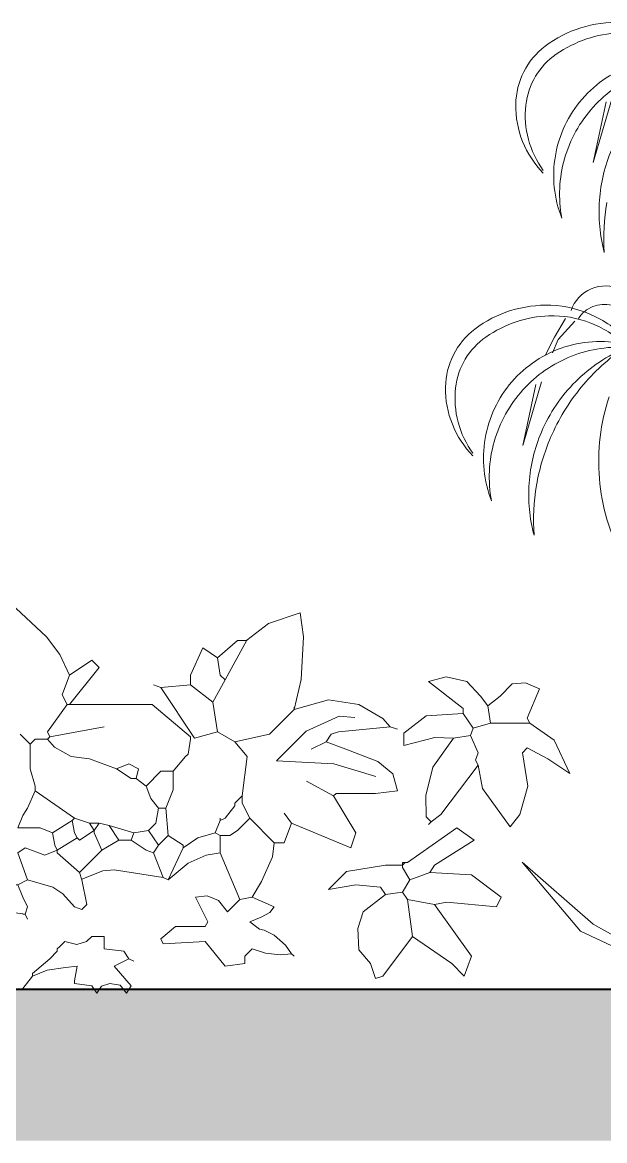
# Model space of a CAD drawing. Header units: millimetres. Extents: x 13204 to 24802, y 21209 to 40694.
# Drawn here: x 17468.7 to 17564.9, y 28568.6 to 28753.4 of the extents above; entities that cross this region are included whole.
import ezdxf

# ---------------------------------------------------------------- set-up
doc = ezdxf.new("R2010")
doc.units = ezdxf.units.MM
doc.linetypes.add('0', pattern=[0])
doc.layers.add('HACHURAS', color=8, linetype='Continuous')
doc.layers.add('PALMEIRA', color=76, linetype='Continuous')
for name, color, linetype, lineweight in [('Layout', 6, 'Continuous', 15), ('Paredes', 1, 'Continuous', 40), ('Vegetação', 3, 'Continuous', 5)]:
    doc.layers.add(name, color=color, linetype=linetype, lineweight=lineweight)

# ---------------------------------------------------------------- blocks, each defined once
blk = doc.blocks.new('Arb035')
at = {"layer": 'Vegetação', "color": 8}
for points in [[(-193.8, 439.5), (-143.2, 392.4), (-120.8, 363), (-104.8, 329), (-68.1, 353.5), (-55.9, 341.3), (-104.8, 280.1), (-100.8, 280.1), (31.4, 280.1)], [(31.4, 280.1), (95, 227.1), (95, 223), (90.9, 198.5), (86.8, 194.5), (66.4, 170), (66.5, 139.4), (54.2, 108.8), (58.3, 64), (82.8, 47.6), (82.8, 43.6), (58.3, -9.4), (91.2, 18.1), (121.2, 31.5), (143.9, 35.4), (143.9, 64), (160.2, 64), (172.5, 72.1), (192.9, 92.5), (180.6, 117), (180.6, 129.2), (188.8, 194.5), (168.4, 218.9), (225.5, 231.2), (266.3, 271.9), (278.1, 321.8), (281.9, 392.4), (276.3, 431.7), (223.8, 414), (188.2, 386.5), (152.1, 320.9), (131.7, 284.2), (139.8, 235.2), (101.9, 224.9)], [(131.7, 284.2), (95, 312.7), (95, 329), (115.4, 373.9), (139.8, 357.6), (172.5, 386.1), (188.8, 386.1)], [(139.8, 357.6), (143.9, 329), (152.1, 320.9)], [(-104.8, 329), (-117.1, 296.4), (-108.9, 280.1), (-141.5, 235.2), (-137.5, 227.1), (-47.7, 243.4)], [(529.6, 224.9), (495.5, 177), (484.2, 129.9), (484.7, 94.4), (492.9, 86.2), (509.2, 98.4), (570.4, 180), (566.3, 188.2), (570.4, 200.4), (558.1, 228.9), (562.2, 241.2), (590.8, 249.3), (586.7, 277.9), (574.4, 294.2), (551.7, 318.2), (518, 326.1), (488.8, 318.6), (545.9, 273.8), (545.9, 265.6), (484.7, 261.6), (448, 233), (448, 212.6), (499.2, 226), (529.6, 224.9)], [(651.9, 208.5), (686.1, 190.7), (722.1, 166.4), (696.4, 221.6), (656, 249.3), (651.9, 257.5), (672.3, 306.4), (649, 316.2), (626.6, 314.3), (607.1, 294.2), (586.7, 277.9)], [(33.8, 312.7), (46, 308.6), (101.9, 224.9)], [(95, 312.7), (46, 308.6)], [(-108.9, 280.1), (-104.8, 280.1)], [(266.3, 276), (266.3, 271.9), (323.4, 288.3), (373.6, 280.6), (413, 257.1), (425.3, 243.4), (339.7, 235.2), (327.4, 231.2), (319.3, 218.9)], [(401.5, 161.2), (331.8, 182.1), (237.3, 187.3), (286.2, 236), (341, 261.2), (366.7, 258.6)], [(545.9, 265.6), (562.2, 241.2)], [(425.3, 243.4), (437.5, 239.3)], [(590.8, 249.3), (656, 249.3)], [(-27.4, 174.1), (-7, 182.2), (9.3, 174.1), (5.3, 157.8), (-2.9, 157.8), (-27.4, 174.1), (-72.2, 190.4), (-102, 194.3), (-130.1, 210), (-141.5, 223), (-161.9, 223), (-170.1, 214.9), (-170.1, 174.1), (-161.9, 145.5), (-161.9, 137.4), (-174.2, 108.8), (-182.3, 96.6), (-190.5, 76.2)], [(-190.5, 35.4), (-174.2, -9.4), (-132.8, -21.7), (-116.1, -32.6), (-96.7, -54.3), (-84.4, -58.4), (-76.3, -50.2), (-84.4, -9.4), (-88.5, 2.8), (-125.2, 35.4), (-125.2, 39.5), (-145.6, 31.3), (-178.2, 43.6), (-190.5, 35.4)], [(-186.4, 231.2), (-170.1, 214.9)], [(-137.5, 227.1), (-141.5, 223)], [(168.4, 218.9), (139.8, 235.2)], [(558.1, 228.9), (529.6, 224.9)], [(286.7, 153.7), (331.5, 129.2), (335.6, 133.3), (400.8, 133.3), (437.5, 137.4), (429.4, 165.9), (404.9, 186.3), (351.9, 206.7), (319.3, 218.9), (294.8, 206.7)], [(623.4, 78), (639.7, 98.4), (652.8, 145.6), (643.8, 200.4), (651.9, 208.5)], [(66.4, 170), (46, 170), (21.6, 145.5), (29.7, 125.1), (42, 108.8), (37.9, 84.3), (25.7, 72.1), (42, 47.6)], [(570.4, 180), (577.9, 141.6), (623.4, 78)], [(5.3, 157.8), (21.6, 145.5)], [(-161.9, 137.4), (-96.7, 92.5), (-72.2, 84.3), (-55.9, 84.3), (-64.1, 72.1), (-88.5, 55.8), (-92.6, 59.9), (-96.7, 68), (-100.8, 88.4), (-133.4, 68), (-129.3, 47.6), (-125.2, 39.5), (-92.6, 59.9)], [(180.6, 129.2), (168.4, 117), (168.4, 112.9), (152.1, 92.5), (143.9, 88.4), (135.8, 68), (107.2, 59.9), (82.8, 43.6)], [(331.5, 129.2), (368.2, 68), (360.1, 43.6), (262.2, 84.3), (250, 100.7)], [(-386.2, 92.5), (-390.3, 39.5), (-345.4, 19.1), (-337.3, 19.1), (-325, 2.8), (-284.3, -29.8), (-265.2, -43.6), (-222.7, -60.4), (-178.2, -66.5), (-174.2, -74.7)], [(-280.2, 100.7), (-251.6, 51.7), (-239.4, 39.5), (-247.6, 23.2), (-198.6, -17.6), (-190.5, -17.6), (-174.2, -9.4)], [(-96.7, 92.5), (-100.8, 88.4)], [(42, 108.8), (54.2, 108.8)], [(192.9, 92.5), (233.6, 51.7), (230.6, 28.3), (212.6, -12.5), (196.9, -38), (233.6, -54.3), (226.1, -63.5), (211.8, -71.3), (192.9, -78.8), (209.2, -91), (217.1, -92.5), (233.6, -101.2), (252.3, -117.6), (262.2, -131.8), (243.3, -133.3), (219.3, -131), (196.9, -123.6), (184.7, -135.9), (184.7, -148.1), (152.1, -152.2), (119.5, -111.4), (50.1, -115.5), (46, -107.3), (70.5, -86.9), (119.5, -86.9), (123.5, -78.8), (103.1, -38), (122.7, -36), (141.4, -43.9), (156.2, -62.5), (176.6, -42.1), (143.9, 35.4)], [(143.9, 92.5), (143.9, 88.4)], [(-190.5, 76.2), (-153.8, 76.2), (-133.4, 68)], [(-72.2, 84.3), (-64.1, 72.1), (-64.1, 68), (-51.8, 39.5), (-88.5, 2.8)], [(-55.9, 84.3), (-39.6, 80.3)], [(1.2, 68), (-39.6, 80.3), (-23.3, 55.8), (-51.8, 39.5)], [(262.2, 84.3), (250, 51.7), (233.6, 51.7)], [(449.8, 19.1), (445.7, 19.1), (445.7, 15), (449.8, 19.1), (453.9, 19.1), (535.4, 76.2), (564, 55.8), (498.7, 15), (490.6, 2.8), (457.9, -9.4)], [(492.9, 86.2), (488.8, 82.1)], [(58.3, 64), (42, 47.6), (33.8, 35.4), (50.1, -5.4), (-31.4, 6.9), (-49.9, 5.3), (-84.8, -8.6)], [(-23.3, 55.8), (-2.9, 55.8)], [(25.7, 72.1), (1.2, 68), (-2.9, 55.8), (21.6, 39.5), (33.8, 35.4)], [(135.8, 68), (143.9, 64)], [(417.2, -33.9), (409, -21.7), (368.2, -17.6), (323.1, -25.4), (353, 4), (417.2, 15), (445.7, 15), (445.7, 10.9), (457.9, -9.4), (445.7, -29.8), (417.2, -33.9), (380.5, -62.5), (371.8, -90.2), (373.6, -125.5), (392.7, -148.1), (400.8, -172.6), (413.1, -168.5), (462, -103.2), (453.9, -42.1), (445.7, -29.8)], [(490.6, 2.8), (559.9, -1.3), (608.8, -38), (600.7, -54.3), (519.1, -46.2), (498.7, -50.2), (559.9, -135.9), (547.6, -168.5), (527.3, -148.1), (462, -103.2)], [(-190.5, -17.6), (-182.3, -38), (-174.2, -54.3), (-178.2, -66.5), (-182.3, -66.5)], [(50.1, -5.4), (58.3, -9.4)], [(196.9, -38), (176.6, -42.1)], [(453.9, -42.1), (498.7, -50.2)], [(-166, -168.5), (-166, -164.4), (-137.5, -139.9), (-125.2, -127.7), (-125.2, -123.6), (-121.1, -119.6), (-113, -111.4), (-93.1, -116.6), (-77.1, -111.5), (-68.1, -103.2), (-47.7, -103.2), (-47.7, -123.6), (-15.1, -127.7), (-7, -139.9)], [(-182.3, -188.9), (-166, -168.5), (-141.9, -158.9), (-111.9, -154.5), (-92.6, -152.2), (-96.7, -176.6), (-96.7, -180.7), (-68.1, -184.8), (-60, -197), (-52, -185.2), (-38.1, -180.8), (-21.4, -183.7), (-11, -197), (-2.9, -184.8), (-31.4, -152.2), (-7, -139.9), (1.2, -144)], [(262.2, -131.8), (266.3, -135.9)]]:
    blk.add_lwpolyline(points, dxfattribs=at)
blk.add_lwpolyline([(31.4, 280.1, 0.175441), (31.4, 280.1)], format="xyb", dxfattribs=at)
blk = doc.blocks.new('arvorevista14')
at = {"layer": 'Vegetação', "color": 8, "linetype": '0'}
for points in [[(-8.112, 52.99), (-8.112, 52.99)], [(-10.078, 51.974), (-10.078, 51.974)], [(-7.794, 52.376), (-7.794, 52.376)], [(-9.466, 51.538), (-9.466, 51.538)], [(-11.697, 48.771), (-11.697, 48.771)], [(-11.14, 48.735), (-11.14, 48.735)], [(-8.04, 49.062), (-8.04, 49.062)], [(-6.409, 49.062), (-6.409, 49.062), (-7.428, 45.566)], [(-6.715, 48.916), (-6.715, 48.916), (-7.428, 45.566)], [(-7.428, 48.625), (-7.428, 48.625)], [(-9.513, 45.941), (-9.513, 45.941)], [(-9.01, 45.769), (-9.01, 45.769)], [(-10.18, 45.129), (-10.18, 45.129)], [(-10.18, 44.984), (-10.18, 44.984)], [(-7.086, 43.488), (-7.086, 43.488)], [(-9.161, 42.508), (-9.161, 42.508)], [(-9.161, 42.508), (-9.161, 42.508)], [(-6.817, 40.614), (-6.817, 40.614)], [(-6.817, 40.614), (-6.817, 40.614)], [(-7.536, 38.609), (-7.536, 38.609)], [(-9.773, 37.701), (-9.773, 37.701)], [(-7.442, 37.629), (-7.442, 37.629)], [(-11.985, 37.406), (-11.985, 37.406)], [(-9.874, 37.119), (-9.874, 37.119)], [(-8.651, 37.41), (-8.651, 37.41)], [(-7.332, 37.089), (-7.332, 37.089)], [(-13.951, 36.39), (-13.951, 36.39)], [(-11.668, 36.792), (-11.668, 36.792)], [(-8.957, 36.973), (-8.957, 36.973), (-9.568, 35.953), (-10.078, 34.934)], [(-8.447, 36.827), (-8.447, 36.827), (-9.364, 35.808), (-9.67, 35.08)], [(-8.244, 36.973), (-8.244, 36.973)], [(-7.551, 36.716), (-7.551, 36.716)], [(-13.34, 35.953), (-13.34, 35.953)], [(-8.99, 35.405), (-8.99, 35.405)], [(-8.618, 34.897), (-8.618, 34.897)], [(-11.913, 33.478), (-11.913, 33.478)], [(-10.282, 33.478), (-10.282, 33.478), (-11.302, 29.982)], [(-10.588, 33.332), (-10.588, 33.332), (-11.302, 29.982)], [(-8.393, 33.499), (-8.393, 33.499)], [(-15.57, 33.187), (-15.57, 33.187)], [(-15.013, 33.151), (-15.013, 33.151)], [(-11.302, 33.04), (-11.302, 33.04)], [(-8.085, 33.184), (-8.085, 33.184)], [(-13.386, 30.356), (-13.386, 30.356)], [(-10.282, 30.71), (-10.282, 30.71)], [(-9.773, 30.419), (-9.773, 30.419)], [(-12.883, 30.185), (-12.883, 30.185)], [(-14.053, 29.545), (-14.053, 29.545)], [(-14.053, 29.399), (-14.053, 29.399)], [(-10.96, 27.904), (-10.96, 27.904)], [(-10.554, 27.78), (-10.554, 27.78)], [(-7.088, 28.154), (-7.088, 28.154)], [(-13.034, 26.923), (-13.034, 26.923)], [(-13.034, 26.923), (-13.034, 26.923)], [(-10.69, 25.03), (-10.69, 25.03)], [(-10.69, 25.03), (-10.69, 25.03)], [(-1.26, 0), (-1.26, 0), (-8.124, 3.203), (-11.346, 7.006), (-7.424, 3.603), (-0.98, 0)]]:
    blk.add_lwpolyline(points, dxfattribs=at)
for centre, radius, start, end in [((-6.151, 46.736), 6.554, 87.79479, 107.41172), ((-6.191, 46.861), 6.423, 107.40344, 127.24009), ((-5.773, 46.373), 6.334, 92.06319, 108.60712), ((-7.6, 48.712), 4.097, 127.22528, 179.17352), ((-5.674, 46.058), 6.664, 108.55559, 124.68773), ((-7.229, 48.3), 3.935, 124.64351, 173.65666), ((-3.172, 44.858), 6.432, 107.6033, 139.18581), ((-2.122, 43.824), 7.156, 111.50272, 137.85687), ((-6.4, 48.694), 5.297, 179.16264, 224.46942), ((-6.026, 48.165), 5.145, 173.64442, 216.16794), ((-3.172, 44.857), 6.433, 139.17783, 170.29717), ((-2.115, 43.815), 7.167, 137.84428, 164.17551), ((1.653, 42.864), 8.762, 156.9511, 175.91357), ((-3.171, 44.856), 6.434, 170.29312, 201.40794), ((-2.126, 43.817), 7.156, 164.17264, 190.54512), ((1.652, 42.859), 8.761, 175.88139, 194.84683), ((4.715, 41.424), 11.56, 170.343, 184.01857), ((-6.756, 36.766), 2.001, 112.94149, 161.22598), ((-6.755, 36.765), 2.002, 64.68818, 112.96145), ((-10.025, 31.16), 6.546, 87.78742, 107.42207), ((-10.01, 31.589), 6.117, 64.03635, 87.77768), ((-6.81, 36.039), 1.711, 111.67545, 146.91534), ((-6.811, 36.042), 1.707, 76.38151, 111.67345), ((-10.07, 31.287), 6.412, 107.38468, 127.25565), ((-9.645, 30.78), 6.343, 92.06787, 108.59103), ((-9.665, 31.415), 5.707, 68.25756, 92.10055), ((-10.139, 31.324), 6.412, 40.83282, 64.03312), ((-11.474, 33.128), 4.096, 127.20206, 179.16748), ((-9.538, 30.454), 6.685, 108.57702, 124.65948), ((-9.853, 30.944), 6.214, 45.42777, 68.26129), ((-11.099, 32.714), 3.939, 124.67954, 173.63481), ((-7.041, 29.269), 6.438, 107.62132, 139.17451), ((-7.043, 29.275), 6.432, 76.04228, 107.62327), ((-5.991, 28.232), 7.164, 85.18845, 111.51379), ((-2.209, 27.28), 8.77, 112.69804, 134.83849), ((0.824, 25.85), 11.539, 124.40299, 140.54045), ((-5.989, 28.229), 7.168, 111.51475, 137.83241), ((-7.041, 29.271), 6.437, 139.18854, 170.28876), ((-2.209, 27.276), 8.773, 134.82188, 156.95459), ((-10.273, 33.111), 5.298, 179.17178, 224.47272), ((-9.902, 32.581), 5.143, 173.63673, 216.18243), ((-5.994, 28.235), 7.159, 137.84195, 164.19669), ((0.833, 25.841), 11.552, 140.53532, 156.65448), ((4.253, 29.101), 11.38, 161.77173, 184.77486), ((-7.046, 29.272), 6.431, 170.29222, 201.41836), ((-2.218, 27.278), 8.764, 156.94188, 175.90117), ((0.845, 25.838), 11.564, 156.66348, 170.33516), ((-6.001, 28.234), 7.154, 164.17207, 190.55533), ((-2.217, 27.276), 8.766, 175.88812, 194.84331), ((0.844, 25.84), 11.562, 170.34372, 184.01839), ((4.257, 29.099), 11.384, 184.75978, 207.7534)]:
    blk.add_arc(centre, radius, start, end, dxfattribs=at)

msp = doc.modelspace()

# ---------------------------------------------------------------- hatches: boundary and pattern name
at = {"layer": 'HACHURAS'}
h = msp.add_hatch(dxfattribs=at)
h.set_pattern_fill('EARTH', color=256, scale=3, angle=45, style=0)
h.set_pattern_definition([(45, (16996.795, 28568.564), (2e-15, 26.94077), [19.05, -19.05]), (45, (16991.743, 28573.615), (2e-15, 26.94077), [19.05, -19.05]), (45, (16986.692, 28578.667), (2e-15, 26.94077), [19.05, -19.05]), (135, (16986.692, 28582.034), (-26.94077, 2e-15), [19.05, -19.05]), (135, (16991.743, 28587.086), (-26.94077, 2e-15), [19.05, -19.05]), (135, (16996.795, 28592.137), (-26.94077, 2e-15), [19.05, -19.05])])
h.paths.add_polyline_path([(16996.79, 28593.56), (19934.29, 28593.56), (19934.29, 28583.56), (20246.79, 28583.56), (20246.79, 28568.56), (16996.79, 28568.56)])

# ---------------------------------------------------------------- linework, layer by layer
at = {"layer": 'Paredes'}
msp.add_line((19934.29, 28593.56), (16996.79, 28593.56), dxfattribs=at)

# ---------------------------------------------------------------- block references
at = {"layer": 'Layout', "color": 8, "xscale": 0.1, "yscale": 0.1, "zscale": 0.1}
msp.add_blockref('Arb035', (17486.97, 28612.63), dxfattribs=at)
at = {"layer": 'PALMEIRA', "xscale": 3, "yscale": 3, "zscale": 100}
msp.add_blockref('arvorevista14', (17585.34, 28593.56), dxfattribs=at)

doc.saveas('drawing.dxf')
